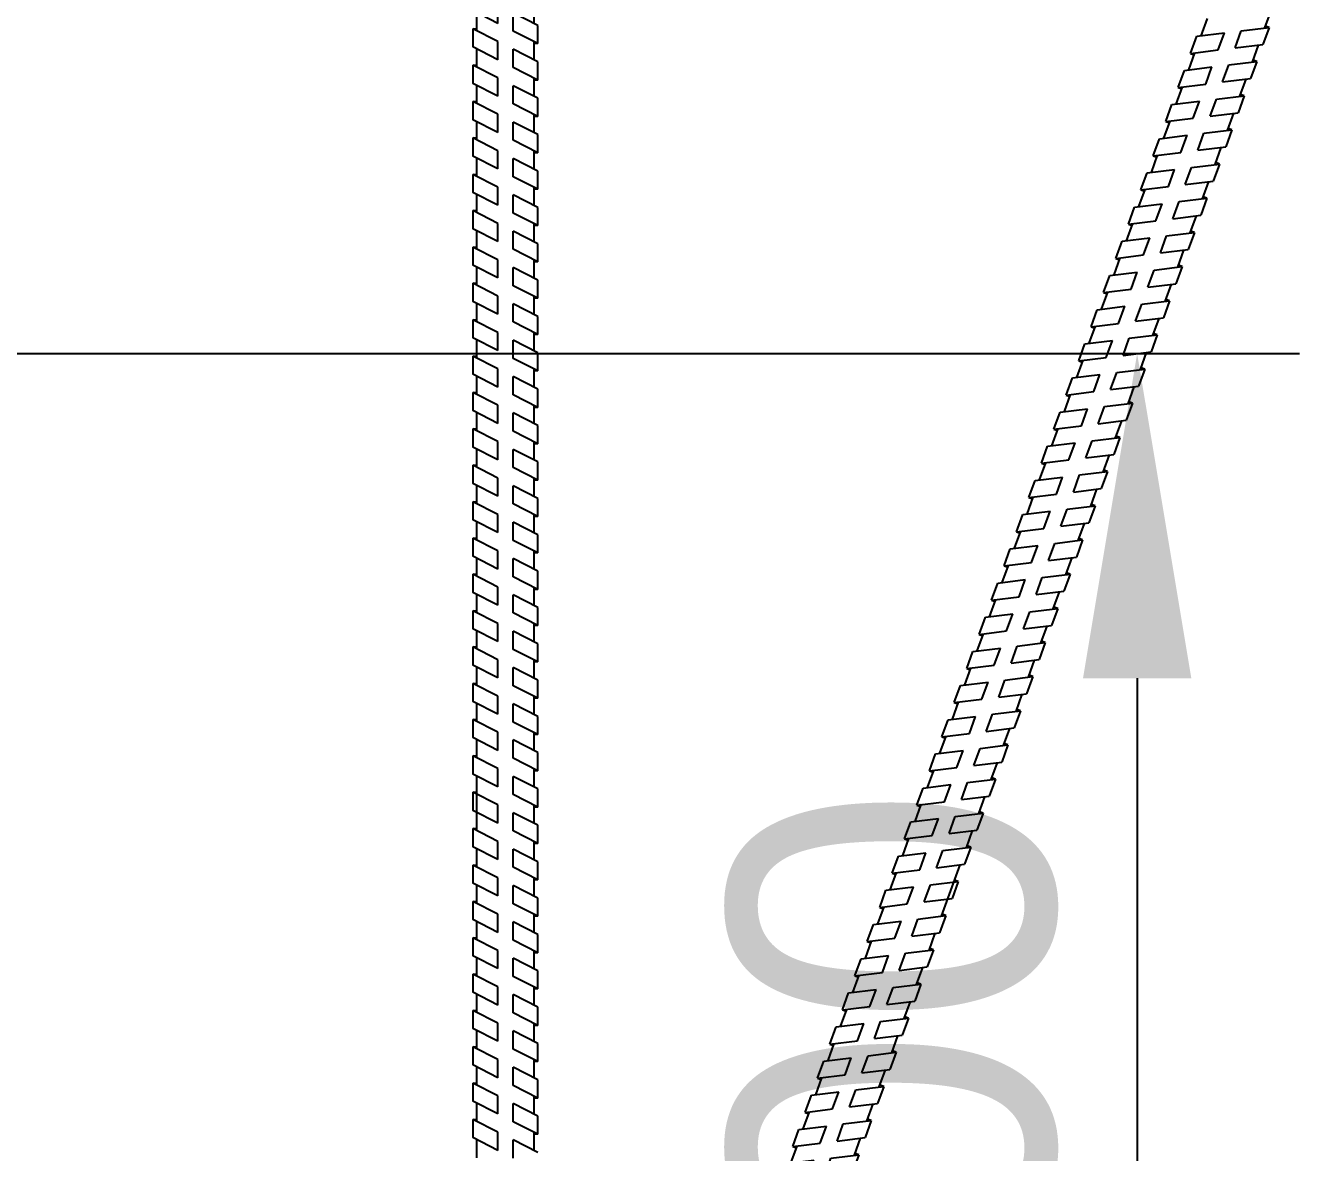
# Model space of a CAD drawing. Header units: millimetres. Extents: x -1985 to 969, y 203 to 500.
# Drawn here: x -1837.03 to -1827.22, y 436.86 to 445.53 of the extents above; entities that cross this region are included whole.
import ezdxf

# ---------------------------------------------------------------- set-up
doc = ezdxf.new("R2010")
doc.units = ezdxf.units.MM
doc.header["$PDMODE"] = 1
doc.layers.add('надписи', color=7, linetype='Continuous')
doc.layers.add('ШПАЛА', color=7, linetype='Continuous')
doc.dimstyles.new('ISO-25', dxfattribs={"dimtxt": 2.5, "dimasz": 2.5, "dimexe": 1.25, "dimexo": 0.625, "dimtad": 1, "dimdec": 0, "dimlfac": 50, "dimtxsty": 'Standard', "dimcen": 2.5, "dimadec": 0, "dimazin": 0, "dimtfac": 1, "dimtdec": 0, "dimtmove": 0, "dimatfit": 3, "dimfxl": 0, "dimarcsym": 0})

# ---------------------------------------------------------------- blocks, each defined once
blk = doc.blocks.new('Анкер витой')
at = {"color": 252}
for p, q in [((-147920.2241561252, -8753.340458650548), (-147910.5797145284, -8748.42637021081)), ((-147910.5797145284, -8748.426503329596), (-147912.0859830756, -8748.426503329596)), ((-147910.5797145284, -8748.426370210807), (-147910.5797145284, -8755.426370210816)), ((-147935.5797145284, -8761.16450644817), (-147926.0715199474, -8756.31983933039)), ((-147920.2241561252, -8760.340458650546), (-147910.5797145284, -8755.426370210815)), ((-147935.5797145285, -8768.164506448189), (-147935.5797145285, -8761.164506448189)), ((-147935.5797145284, -8768.16450644817), (-147926.0715199474, -8763.319839330386)), ((-147920.2241561252, -8767.30960467571), (-147910.5797145284, -8762.39551623598)), ((-147910.5797145284, -8762.395649354767), (-147912.0859830756, -8762.395649354767)), ((-147910.5797145284, -8762.395516235976), (-147910.5797145284, -8769.395516235985)), ((-147935.5797145284, -8768.16455097092), (-147934.0859830756, -8768.16455097092)), ((-147935.5797145284, -8775.133652473341), (-147926.0715199474, -8770.288985355557)), ((-147920.2241561252, -8774.309604675713), (-147910.5797145284, -8769.395516235985)), ((-147935.5797145285, -8782.13365247336), (-147935.5797145285, -8775.133652473356)), ((-147935.5797145284, -8782.133652473341), (-147926.0715199474, -8777.288985355564)), ((-147920.2241561252, -8781.319266402346), (-147910.5797145284, -8776.405177962619)), ((-147910.5797145284, -8776.405311081406), (-147912.0859830756, -8776.405311081406)), ((-147910.5797145284, -8776.405177962617), (-147910.5797145284, -8783.405177962624)), ((-147935.5797145284, -8782.13369699609), (-147934.0859830756, -8782.13369699609)), ((-147920.2241561252, -8788.319266402346), (-147910.5797145284, -8783.405177962624)), ((-147935.5797145284, -8789.14331419998), (-147926.0715199474, -8784.2986470822)), ((-147935.5797145285, -8796.143314199995), (-147935.5797145285, -8789.143314199997)), ((-147935.5797145284, -8796.14331419998), (-147926.0715199474, -8791.298647082192)), ((-147920.2241561252, -8795.302570661659), (-147910.5797145284, -8790.388482221928)), ((-147910.5797145284, -8790.388615340715), (-147912.0859830756, -8790.388615340715)), ((-147910.5797145284, -8790.38848222193), (-147910.5797145284, -8797.388482221933)), ((-147935.5797145284, -8796.14335872273), (-147934.0859830756, -8796.14335872273)), ((-147935.5797145284, -8803.12661845929), (-147926.0715199474, -8798.281951341509)), ((-147920.2241561252, -8802.302570661668), (-147910.5797145284, -8797.388482221933)), ((-147935.5797145285, -8810.126618459308), (-147935.5797145285, -8803.126618459308)), ((-147935.5797145284, -8810.12661845929), (-147926.0715199474, -8805.281951341512)), ((-147920.2241561252, -8809.312232388298), (-147910.5797145284, -8804.398143948567)), ((-147910.5797145284, -8804.398277067354), (-147912.0859830756, -8804.398277067354)), ((-147910.5797145284, -8804.398143948565), (-147910.5797145284, -8811.398143948572)), ((-147935.5797145284, -8810.126662982038), (-147934.0859830756, -8810.126662982038)), ((-147935.5797145284, -8817.136280185929), (-147926.0715199474, -8812.291613068146)), ((-147920.2241561252, -8816.312232388304), (-147910.5797145284, -8811.398143948572)), ((-147935.5797145285, -8824.13628018595), (-147935.5797145285, -8817.136280185941)), ((-147935.5797145284, -8824.136280185929), (-147926.0715199474, -8819.291613068146)), ((-147920.2241561252, -8823.322205774184), (-147910.5797145284, -8818.408117334448)), ((-147910.5797145284, -8818.408250453234), (-147912.0859830756, -8818.408250453234)), ((-147910.5797145284, -8818.40811733445), (-147910.5797145284, -8825.40811733446)), ((-147935.5797145284, -8824.136324708677), (-147934.0859830756, -8824.136324708677)), ((-147935.5797145284, -8831.14625357181), (-147926.0715199474, -8826.301586454021)), ((-147920.2241561252, -8830.322205774184), (-147910.5797145284, -8825.408117334453)), ((-147935.5797145285, -8838.146253571824), (-147935.5797145285, -8831.146253571831)), ((-147920.2241561252, -8837.331867500823), (-147910.5797145284, -8832.417779061087)), ((-147910.5797145284, -8832.417912179873), (-147912.0859830756, -8832.417912179873)), ((-147910.5797145284, -8832.417779061096), (-147910.5797145285, -8839.417779061094)), ((-147935.5797145284, -8838.14625357181), (-147926.0715199474, -8833.301586454028)), ((-147935.5797145284, -8838.146298094558), (-147934.0859830756, -8838.146298094558)), ((-147935.5797145284, -8845.155915298448), (-147926.0715199474, -8840.311248180667)), ((-147920.2241561252, -8844.331867500821), (-147910.5797145284, -8839.417779061092)), ((-147935.5797145285, -8852.15591529846), (-147935.5797145285, -8845.155915298465)), ((-147935.5797145284, -8852.155915298448), (-147926.0715199474, -8847.311248180671)), ((-147920.2241561252, -8851.356622439314), (-147910.5797145284, -8846.442533999589)), ((-147910.5797145284, -8846.442667118376), (-147912.0859830756, -8846.442667118376)), ((-147910.5797145285, -8846.44253399959), (-147910.5797145284, -8853.44253399959)), ((-147935.5797145284, -8852.155959821197), (-147934.0859830756, -8852.155959821197)), ((-147935.5797145284, -8859.18067023695), (-147926.0715199474, -8854.33600311917)), ((-147920.2241561252, -8858.356622439314), (-147910.5797145284, -8853.442533999594)), ((-147935.5797145285, -8866.180670236961), (-147935.5797145285, -8859.180670236965)), ((-147935.5797145284, -8866.18067023695), (-147926.0715199474, -8861.336003119166)), ((-147920.2241561252, -8865.366284165964), (-147910.5797145284, -8860.452195726228)), ((-147910.5797145284, -8860.452328845015), (-147912.0859830756, -8860.452328845015)), ((-147910.5797145284, -8860.45219572623), (-147910.5797145284, -8867.45219572624)), ((-147935.5797145284, -8866.1807147597), (-147934.0859830756, -8866.1807147597)), ((-147935.5797145284, -8873.19033196359), (-147926.0715199474, -8868.345664845809)), ((-147920.2241561252, -8872.36628416596), (-147910.5797145284, -8867.452195726233)), ((-147935.5797145285, -8880.190331963597), (-147935.5797145285, -8873.1903319636)), ((-147935.5797145284, -8880.19033196359), (-147926.0715199474, -8875.345664845809)), ((-147920.2241561252, -8879.32096029775), (-147910.5797145284, -8874.406871858018)), ((-147910.5797145284, -8874.407004976805), (-147912.0859830756, -8874.407004976805)), ((-147910.5797145284, -8874.40687185802), (-147910.5797145285, -8881.406871858024)), ((-147935.5797145284, -8880.190376486338), (-147934.0859830756, -8880.190376486338)), ((-147920.2241561252, -8886.320960297755), (-147910.5797145284, -8881.406871858024)), ((-147935.5797145284, -8887.14500809538), (-147926.0715199474, -8882.300340977597)), ((-147935.5797145285, -8894.145008095395), (-147935.5797145285, -8887.145008095387)), ((-147935.5797145284, -8894.14500809538), (-147926.0715199474, -8889.300340977601)), ((-147920.2241561252, -8893.33062202439), (-147910.5797145284, -8888.416533584657)), ((-147910.5797145284, -8888.416666703444), (-147912.0859830756, -8888.416666703444)), ((-147910.5797145285, -8888.41653358466), (-147910.5797145284, -8895.416533584674)), ((-147935.5797145284, -8894.145052618129), (-147934.0859830756, -8894.145052618129)), ((-147935.5797145284, -8901.154669822019), (-147926.0715199474, -8896.310002704235)), ((-147920.2241561252, -8900.330622024401), (-147910.5797145284, -8895.416533584663)), ((-147935.5797145285, -8908.154669822034), (-147935.5797145285, -8901.154669822026)), ((-147935.5797145284, -8908.154669822019), (-147926.0715199474, -8903.310002704238)), ((-147920.2241561252, -8907.299768049561), (-147910.5797145284, -8902.385679609828)), ((-147910.5797145284, -8902.385812728615), (-147912.0859830756, -8902.385812728615)), ((-147910.5797145285, -8902.385679609833), (-147910.5797145285, -8909.385679609839)), ((-147935.5797145284, -8908.154714344768), (-147934.0859830756, -8908.154714344768)), ((-147935.5797145284, -8915.12381584719), (-147926.0715199474, -8910.279148729402)), ((-147920.2241561252, -8914.299768049561), (-147910.5797145284, -8909.385679609833)), ((-147935.5797145285, -8922.123815847197), (-147935.5797145285, -8915.123815847202)), ((-147920.2241561252, -8921.309429776198), (-147910.5797145284, -8916.395341336467)), ((-147910.5797145284, -8916.395474455254), (-147912.0859830756, -8916.395474455254)), ((-147910.5797145285, -8916.395341336476), (-147910.5797145285, -8923.395341336483)), ((-147935.5797145284, -8922.12381584719), (-147926.0715199474, -8917.279148729405)), ((-147935.5797145284, -8922.123860369938), (-147934.0859830756, -8922.123860369938)), ((-147935.5797145284, -8929.133477573829), (-147926.0715199474, -8924.288810456044)), ((-147920.2241561252, -8928.3094297762), (-147910.5797145284, -8923.395341336472)), ((-147935.5797145285, -8936.13347757384), (-147935.5797145285, -8929.13347757384)), ((-147920.2241561252, -8935.324612323686), (-147910.5797145284, -8930.410523883957)), ((-147910.5797145284, -8930.410657002743), (-147912.0859830756, -8930.410657002743)), ((-147910.5797145285, -8930.410523883966), (-147910.5797145285, -8937.41052388397)), ((-147935.5797145284, -8936.133477573829), (-147926.0715199474, -8931.28881045605)), ((-147935.5797145284, -8936.133522096578), (-147934.0859830756, -8936.133522096578)), ((-147935.5797145284, -8943.148660121318), (-147926.0715199474, -8938.303993003534)), ((-147920.2241561252, -8942.324612323688), (-147910.5797145284, -8937.410523883962)), ((-147935.5797145285, -8950.148660121326), (-147935.5797145285, -8943.148660121326)), ((-147935.5797145284, -8950.148660121318), (-147926.0715199474, -8945.303993003534)), ((-147920.2241561252, -8949.334274050321), (-147910.5797145284, -8944.420185610596)), ((-147910.5797145284, -8944.420318729382), (-147912.0859830756, -8944.420318729382)), ((-147910.5797145285, -8944.420185610601), (-147910.5797145285, -8951.420185610608)), ((-147935.5797145284, -8950.148704644067), (-147934.0859830756, -8950.148704644067)), ((-147935.5797145284, -8957.158321847957), (-147926.0715199474, -8952.313654730167)), ((-147920.2241561252, -8956.334274050327), (-147910.5797145284, -8951.420185610601)), ((-147935.5797145285, -8964.158321847968), (-147935.5797145285, -8957.158321847963)), ((-147935.5797145284, -8964.158321847957), (-147926.0715199474, -8959.313654730175)), ((-147920.2241561252, -8963.344247436205), (-147910.5797145284, -8958.430158996476)), ((-147910.5797145284, -8958.430292115263), (-147912.0859830756, -8958.430292115263)), ((-147910.5797145285, -8958.430158996482), (-147910.5797145285, -8965.430158996487)), ((-147935.5797145284, -8964.158366370706), (-147934.0859830756, -8964.158366370706)), ((-147920.2241561252, -8970.34424743621), (-147910.5797145284, -8965.430158996482)), ((-147935.5797145284, -8971.168295233838), (-147926.0715199474, -8966.323628116053)), ((-147935.5797145285, -8978.168295233845), (-147935.5797145285, -8971.168295233849)), ((-147935.5797145284, -8978.168295233838), (-147926.0715199474, -8973.323628116055)), ((-147920.2241561252, -8977.353909162846), (-147910.5797145284, -8972.439820723115)), ((-147910.5797145284, -8972.439953841902), (-147912.0859830756, -8972.439953841902)), ((-147910.5797145285, -8972.439820723124), (-147910.5797145285, -8979.439820723132)), ((-147935.5797145284, -8978.168339756587), (-147934.0859830756, -8978.168339756587)), ((-147920.2241561252, -8984.353909162848), (-147910.5797145284, -8979.43982072312)), ((-147935.5797145284, -8985.177956960477), (-147926.0715199474, -8980.333289842692)), ((-147935.5797145285, -8992.177956960486), (-147935.5797145285, -8985.177956960486)), ((-147935.5797145284, -8992.177956960477), (-147926.0715199474, -8987.33328984269)), ((-147920.2241561252, -8991.378664101347), (-147910.5797145284, -8986.464575661617)), ((-147910.5797145284, -8986.464708780404), (-147912.0859830756, -8986.464708780404)), ((-147910.5797145285, -8986.464575661625), (-147910.5797145285, -8993.46457566163)), ((-147935.5797145284, -8992.178001483226), (-147934.0859830756, -8992.178001483226)), ((-147935.5797145284, -8999.202711898979), (-147926.0715199474, -8994.358044781191)), ((-147920.2241561252, -8998.37866410135), (-147910.5797145284, -8993.464575661623)), ((-147935.5797145285, -9006.202711898992), (-147935.5797145285, -8999.202711898986)), ((-147935.5797145284, -9006.202711898979), (-147926.0715199474, -9001.358044781198)), ((-147920.2241561252, -9005.388325827982), (-147910.5797145284, -9000.474237388256)), ((-147910.5797145284, -9000.474370507043), (-147912.0859830756, -9000.474370507043)), ((-147910.5797145285, -9000.474237388262), (-147910.5797145285, -9007.47423738827)), ((-147935.5797145284, -9006.202756421728), (-147934.0859830756, -9006.202756421728)), ((-147935.5797145284, -9013.212373625618), (-147926.0715199474, -9008.367706507834)), ((-147920.2241561252, -9012.388325827978), (-147910.5797145284, -9007.474237388262)), ((-147935.5797145285, -9020.212373625625), (-147935.5797145285, -9013.212373625629)), ((-147920.2241561252, -9019.343001959773), (-147910.5797145284, -9014.428913520047)), ((-147910.5797145284, -9014.429046638834), (-147912.0859830756, -9014.429046638834)), ((-147910.5797145285, -9014.428913520056), (-147910.5797145285, -9021.42891352006)), ((-147935.5797145284, -9020.212373625618), (-147926.0715199474, -9015.367706507835)), ((-147935.5797145284, -9020.212418148367), (-147934.0859830756, -9020.212418148367)), ((-147935.5797145284, -9027.167049757409), (-147926.0715199474, -9022.322382639628)), ((-147920.2241561252, -9026.343001959773), (-147910.5797145284, -9021.428913520052)), ((-147935.5797145285, -9034.167049757418), (-147935.5797145285, -9027.167049757421)), ((-147920.2241561252, -9033.352663686406), (-147910.5797145284, -9028.438575246686)), ((-147910.5797145284, -9028.438708365473), (-147912.0859830756, -9028.438708365473)), ((-147910.5797145285, -9028.438575246691), (-147910.5797145285, -9035.438575246695)), ((-147935.5797145284, -9034.167049757409), (-147926.0715199474, -9029.322382639632)), ((-147935.5797145284, -9034.167094280157), (-147934.0859830756, -9034.167094280157)), ((-147935.5797145284, -9041.176711484048), (-147926.0715199474, -9036.332044366265)), ((-147920.2241561252, -9040.352663686412), (-147910.5797145284, -9035.438575246691)), ((-147935.5797145285, -9048.176711484057), (-147935.5797145285, -9041.176711484055)), ((-147935.5797145284, -9048.176711484048), (-147926.0715199474, -9043.332044366267)), ((-147920.2241561252, -9047.321809711575), (-147910.5797145284, -9042.407721271857)), ((-147910.5797145284, -9042.407854390643), (-147912.0859830756, -9042.407854390643)), ((-147910.5797145285, -9042.407721271857), (-147910.5797145284, -9049.407721271862)), ((-147935.5797145284, -9048.176756006796), (-147934.0859830756, -9048.176756006796)), ((-147935.5797145284, -9055.145857509218), (-147926.0715199474, -9050.301190391436)), ((-147920.2241561252, -9054.321809711579), (-147910.5797145284, -9049.407721271862)), ((-147935.5797145285, -9062.14585750922), (-147935.5797145285, -9055.145857509226)), ((-147935.5797145284, -9062.145857509218), (-147926.0715199474, -9057.301190391434)), ((-147920.2241561252, -9061.331471438214), (-147910.5797145284, -9056.417382998496)), ((-147910.5797145284, -9056.417516117283), (-147912.0859830756, -9056.417516117283)), ((-147910.5797145284, -9056.417382998497), (-147910.5797145284, -9063.417382998505)), ((-147935.5797145284, -9062.145902031967), (-147934.0859830756, -9062.145902031967)), ((-147920.2241561252, -9068.331471438221), (-147910.5797145284, -9063.417382998501)), ((-147935.5797145284, -9069.155519235857), (-147926.0715199474, -9064.310852118073)), ((-147935.5797145285, -9076.155519235863), (-147935.5797145285, -9069.155519235863)), ((-147935.5797145284, -9076.155519235857), (-147926.0715199474, -9071.310852118077)), ((-147920.2241561252, -9075.220209378936), (-147910.5797145284, -9070.306120939213)), ((-147910.5797145284, -9070.306254058), (-147912.0859830756, -9070.306254058)), ((-147910.5797145284, -9070.306120939216), (-147910.5797145284, -9077.306120939222)), ((-147935.5797145284, -9076.155563758606), (-147934.0859830756, -9076.155563758606)), ((-147935.5797145284, -9083.044257176574), (-147926.0715199474, -9078.199590058792)), ((-147920.2241561252, -9082.220209378936), (-147910.5797145284, -9077.306120939218)), ((-147935.5797145285, -9090.04425717658), (-147935.5797145285, -9083.044257176582)), ((-147935.5797145284, -9090.044257176574), (-147926.0715199474, -9085.19959005879)), ((-147920.2241561252, -9089.22987110557), (-147910.5797145284, -9084.315782665852)), ((-147910.5797145284, -9084.315915784638), (-147912.0859830756, -9084.315915784638)), ((-147910.5797145284, -9084.31578266585), (-147910.5797145284, -9091.315782665857)), ((-147935.5797145284, -9090.044301699323), (-147934.0859830756, -9090.044301699323)), ((-147935.5797145284, -9097.053918903213), (-147926.0715199474, -9092.209251785425)), ((-147920.2241561252, -9096.229871105576), (-147910.5797145284, -9091.315782665857)), ((-147935.5797145285, -9104.053918903215), (-147935.5797145285, -9097.053918903219)), ((-147935.5797145284, -9104.053918903213), (-147926.0715199474, -9099.20925178543)), ((-147920.2241561252, -9103.23984449145), (-147910.5797145284, -9098.325756051732)), ((-147910.5797145284, -9098.325889170519), (-147912.0859830756, -9098.325889170519)), ((-147910.5797145284, -9098.32575605173), (-147910.5797145284, -9105.325756051734)), ((-147935.5797145284, -9104.053963425962), (-147934.0859830756, -9104.053963425962)), ((-147935.5797145284, -9111.063892289094), (-147926.0715199474, -9106.21922517131)), ((-147920.2241561252, -9110.239844491454), (-147910.5797145284, -9105.325756051738)), ((-147935.5797145284, -9118.0638922891), (-147935.5797145285, -9111.063892289098)), ((-147920.2241561252, -9117.249506218093), (-147910.5797145284, -9112.335417778371)), ((-147910.5797145284, -9112.335550897158), (-147912.0859830756, -9112.335550897158)), ((-147910.5797145284, -9112.33541777837), (-147910.5797145284, -9119.335417778373)), ((-147935.5797145284, -9118.063892289094), (-147926.0715199474, -9113.219225171313)), ((-147935.5797145284, -9118.063936811843), (-147934.0859830756, -9118.063936811843)), ((-147935.5797145284, -9125.073554015733), (-147926.0715199474, -9120.228886897952)), ((-147920.2241561252, -9124.249506218093), (-147910.5797145284, -9119.335417778377)), ((-147935.5797145285, -9132.073554015737), (-147935.5797145284, -9125.073554015737)), ((-147935.5797145284, -9132.073554015733), (-147926.0715199474, -9127.228886897949)), ((-147920.2241561252, -9131.274261156592), (-147910.5797145284, -9126.360172716873)), ((-147910.5797145284, -9126.36030583566), (-147912.0859830756, -9126.36030583566)), ((-147910.5797145284, -9126.360172716873), (-147910.5797145284, -9133.36017271688)), ((-147935.5797145284, -9132.073598538482), (-147934.0859830756, -9132.073598538482)), ((-147935.5797145284, -9139.098308954235), (-147926.0715199474, -9134.25364183645)), ((-147920.2241561252, -9138.2742611566), (-147910.5797145284, -9133.360172716879)), ((-147935.5797145285, -9146.098308954246), (-147935.5797145285, -9139.09830895424)), ((-147935.5797145284, -9146.098308954235), (-147926.0715199474, -9141.253641836458)), ((-147920.2241561252, -9145.28392288323), (-147910.5797145284, -9140.369834443512)), ((-147910.5797145284, -9140.3699675623), (-147912.0859830756, -9140.3699675623)), ((-147910.5797145284, -9140.36983444351), (-147910.5797145284, -9147.369834443518)), ((-147935.5797145284, -9146.098353476984), (-147934.0859830756, -9146.098353476984)), ((-147935.5797145284, -9153.107970680874), (-147926.0715199474, -9148.263303563093)), ((-147920.2241561252, -9152.28392288323), (-147910.5797145284, -9147.369834443518)), ((-147935.5797145285, -9160.10797068088), (-147935.5797145285, -9153.107970680881)), ((-147935.5797145284, -9160.107970680874), (-147926.0715199474, -9155.263303563093)), ((-147920.2241561252, -9159.238599015023), (-147910.5797145284, -9154.324510575303)), ((-147910.5797145284, -9154.32464369409), (-147912.0859830756, -9154.32464369409)), ((-147910.5797145284, -9154.324510575305), (-147910.5797145284, -9161.324510575309)), ((-147935.5797145284, -9160.108015203623), (-147934.0859830756, -9160.108015203623)), ((-147920.2241561252, -9166.238599015025), (-147910.5797145284, -9161.324510575309)), ((-147935.5797145284, -9167.062646812665), (-147926.0715199474, -9162.217979694888)), ((-147935.5797145284, -9174.062646812676), (-147935.5797145285, -9167.062646812672)), ((-147935.5797145284, -9174.062646812665), (-147926.0715199474, -9169.217979694884)), ((-147920.2241561252, -9173.248260741657), (-147910.5797145284, -9168.334172301942)), ((-147910.5797145284, -9168.334305420729), (-147912.0859830756, -9168.334305420729)), ((-147910.5797145284, -9168.334172301944), (-147910.5797145284, -9175.33417230195)), ((-147935.5797145284, -9174.062691335414), (-147934.0859830756, -9174.062691335414)), ((-147935.5797145284, -9181.072308539304), (-147926.0715199474, -9176.227641421516)), ((-147920.2241561252, -9180.248260741668), (-147910.5797145284, -9175.334172301948)), ((-147935.5797145285, -9188.072308539315), (-147935.5797145284, -9181.072308539307)), ((-147935.5797145284, -9188.072308539304), (-147926.0715199474, -9183.227641421523)), ((-147920.2241561252, -9187.217406766833), (-147910.5797145284, -9182.303318327113)), ((-147910.5797145284, -9182.3034514459), (-147912.0859830756, -9182.3034514459)), ((-147910.5797145284, -9182.30331832711), (-147910.5797145284, -9189.303318327115)), ((-147935.5797145284, -9188.072353062053), (-147934.0859830756, -9188.072353062053)), ((-147935.5797145284, -9195.041454564474), (-147926.0715199474, -9190.19678744669)), ((-147920.2241561252, -9194.217406766835), (-147910.5797145284, -9189.303318327118)), ((-147935.5797145285, -9202.041454564482), (-147935.5797145285, -9195.041454564485)), ((-147935.5797145284, -9202.041454564474), (-147926.0715199474, -9197.196787446686)), ((-147920.2241561252, -9201.227068493474), (-147910.5797145284, -9196.312980053752)), ((-147910.5797145284, -9196.313113172539), (-147912.0859830756, -9196.313113172539)), ((-147910.5797145284, -9196.31298005375), (-147910.5797145284, -9203.312980053757)), ((-147935.5797145284, -9202.041499087223), (-147934.0859830756, -9202.041499087223)), ((-147935.5797145284, -9209.051116291113), (-147926.0715199474, -9204.206449173329)), ((-147920.2241561252, -9208.227068493477), (-147910.5797145284, -9203.312980053757)), ((-147935.5797145285, -9216.051116291128), (-147935.5797145285, -9209.051116291119)), ((-147920.2241561252, -9215.205208113908), (-147910.5797145284, -9210.291119674186)), ((-147910.5797145284, -9210.291252792973), (-147912.0859830756, -9210.291252792973)), ((-147910.5797145284, -9210.291119674184), (-147910.5797145284, -9217.291119674199)), ((-147935.5797145284, -9216.051116291113), (-147926.0715199474, -9211.20644917333)), ((-147935.5797145284, -9216.051160813862), (-147934.0859830756, -9216.051160813862)), ((-147935.5797145284, -9223.029255911548), (-147926.0715199474, -9218.184588793758)), ((-147920.2241561252, -9222.205208113917), (-147910.5797145284, -9217.291119674192)), ((-147935.5797145285, -9230.029255911555), (-147935.5797145285, -9223.029255911553)), ((-147935.5797145284, -9230.029255911548), (-147926.0715199474, -9225.184588793763)), ((-147920.2241561252, -9229.214869840547), (-147910.5797145284, -9224.300781400825)), ((-147910.5797145284, -9224.300914519612), (-147912.0859830756, -9224.300914519612)), ((-147910.5797145284, -9224.30078140083), (-147910.5797145285, -9231.30078140083)), ((-147935.5797145284, -9230.029300434297), (-147934.0859830756, -9230.029300434297)), ((-147935.5797145284, -9237.038917638187), (-147926.0715199474, -9232.194250520399)), ((-147920.2241561252, -9236.214869840554), (-147910.5797145284, -9231.30078140083))]:
    blk.add_line(p, q, dxfattribs=at)
at = {"layer": 'ШПАЛА', "color": 252}
for p, q in [((-147912.0859830756, -8749.193852369383), (-147912.0859830756, -8742.184190642747)), ((-147934.0859830756, -8760.403412258267), (-147934.0859830756, -8753.393750531624)), ((-147920.2241561252, -8760.34045865054), (-147920.2241561252, -8753.340458650546)), ((-147926.0715199474, -8763.31983933039), (-147926.0715199474, -8756.319839330386)), ((-147912.0859830756, -8763.16299839455), (-147912.0859830756, -8756.193852369384)), ((-147934.0859830757, -8774.372558283436), (-147934.0859830756, -8767.403412258267)), ((-147920.2241561252, -8774.309604675713), (-147920.2241561252, -8767.309604675707)), ((-147926.0715199474, -8777.28898535556), (-147926.0715199474, -8770.288985355557)), ((-147912.0859830756, -8777.172660121192), (-147912.0859830756, -8770.162998394557)), ((-147934.0859830757, -8788.38222001008), (-147934.0859830757, -8781.37255828344)), ((-147920.2241561252, -8788.319266402355), (-147920.2241561252, -8781.319266402348)), ((-147926.0715199474, -8791.2986470822), (-147926.0715199474, -8784.298647082194)), ((-147912.0859830756, -8791.155964380503), (-147912.0859830756, -8784.172660121196)), ((-147934.0859830757, -8802.365524269395), (-147934.0859830757, -8795.38222001008)), ((-147926.0715199474, -8805.281951341505), (-147926.0715199474, -8798.281951341512)), ((-147920.2241561252, -8802.302570661665), (-147920.2241561252, -8795.302570661666)), ((-147912.0859830756, -8805.165626107137), (-147912.0859830756, -8798.155964380505)), ((-147934.0859830757, -8816.375185996032), (-147934.0859830757, -8809.365524269393)), ((-147926.0715199474, -8819.291613068153), (-147926.0715199474, -8812.291613068139)), ((-147920.2241561252, -8816.312232388304), (-147920.2241561252, -8809.312232388294)), ((-147912.0859830756, -8819.175599493019), (-147912.0859830756, -8812.165626107144)), ((-147934.0859830757, -8830.385159381909), (-147934.0859830757, -8823.375185996036)), ((-147926.0715199474, -8833.30158645403), (-147926.0715199474, -8826.301586454028)), ((-147920.2241561252, -8830.322205774179), (-147920.2241561252, -8823.322205774184)), ((-147912.0859830756, -8833.18526121966), (-147912.0859830756, -8826.175599493023)), ((-147934.0859830757, -8844.394821108552), (-147934.0859830757, -8837.38515938191)), ((-147920.2241561252, -8844.331867500821), (-147920.2241561252, -8837.33186750082)), ((-147926.0715199474, -8847.311248180664), (-147926.0715199474, -8840.311248180671)), ((-147912.0859830756, -8847.210016158162), (-147912.0859830756, -8840.18526121966)), ((-147934.0859830757, -8858.419576047054), (-147934.0859830757, -8851.39482110855)), ((-147920.2241561252, -8858.356622439314), (-147920.2241561252, -8851.356622439314)), ((-147926.0715199474, -8861.33600311917), (-147926.0715199474, -8854.33600311917)), ((-147912.0859830756, -8861.219677884797), (-147912.0859830756, -8854.210016158166)), ((-147934.0859830757, -8872.429237773693), (-147934.0859830757, -8865.419576047052)), ((-147920.2241561252, -8872.36628416596), (-147920.2241561252, -8865.366284165959)), ((-147926.0715199474, -8875.34566484581), (-147926.0715199474, -8868.345664845809)), ((-147912.0859830756, -8875.174354016586), (-147912.0859830756, -8868.219677884801)), ((-147934.0859830757, -8886.383913905482), (-147934.0859830757, -8879.429237773693)), ((-147920.2241561252, -8886.32096029776), (-147920.2241561252, -8879.320960297746)), ((-147926.0715199474, -8889.300340977597), (-147926.0715199474, -8882.3003409776)), ((-147912.0859830756, -8889.184015743223), (-147912.0859830756, -8882.174354016595)), ((-147934.0859830757, -8900.393575632119), (-147934.0859830757, -8893.383913905487)), ((-147926.0715199474, -8903.310002704236), (-147926.0715199474, -8896.310002704233)), ((-147920.2241561252, -8900.330622024394), (-147920.2241561252, -8893.33062202439)), ((-147912.0859830756, -8903.153161768403), (-147912.0859830756, -8896.184015743234)), ((-147934.0859830757, -8914.362721657293), (-147934.0859830757, -8907.393575632124)), ((-147926.0715199474, -8917.279148729403), (-147926.0715199474, -8910.279148729402)), ((-147920.2241561252, -8914.29976804956), (-147920.2241561252, -8907.299768049557)), ((-147912.0859830756, -8917.16282349504), (-147912.0859830756, -8910.153161768403)), ((-147934.0859830757, -8928.372383383932), (-147934.0859830757, -8921.36272165729)), ((-147920.2241561252, -8928.309429776202), (-147920.2241561252, -8921.309429776196)), ((-147926.0715199474, -8931.288810456046), (-147926.0715199474, -8924.28881045604)), ((-147912.0859830756, -8931.17800604253), (-147912.0859830756, -8924.162823495051)), ((-147934.0859830757, -8942.387565931422), (-147934.0859830757, -8935.372383383934)), ((-147920.2241561252, -8942.324612323686), (-147920.2241561252, -8935.324612323686)), ((-147926.0715199474, -8945.303993003534), (-147926.0715199474, -8938.30399300353)), ((-147912.0859830756, -8945.187667769165), (-147912.0859830756, -8938.178006042534)), ((-147934.0859830757, -8956.397227658059), (-147934.0859830757, -8949.387565931422)), ((-147920.2241561252, -8956.334274050329), (-147920.2241561252, -8949.33427405032)), ((-147926.0715199474, -8959.313654730171), (-147926.0715199474, -8952.31365473017)), ((-147912.0859830756, -8959.19764115505), (-147912.0859830756, -8952.187667769176)), ((-147934.0859830757, -8970.407201043945), (-147934.0859830757, -8963.39722765806)), ((-147920.2241561252, -8970.344247436205), (-147920.2241561252, -8963.344247436205)), ((-147926.0715199474, -8973.32362811605), (-147926.0715199474, -8966.32362811605)), ((-147912.0859830756, -8973.207302881689), (-147912.0859830756, -8966.19764115505)), ((-147934.0859830757, -8984.41686277058), (-147934.0859830757, -8977.407201043941)), ((-147920.2241561252, -8984.353909162848), (-147920.2241561252, -8977.353909162843)), ((-147912.0859830756, -8987.232057820189), (-147912.0859830756, -8980.207302881698)), ((-147926.0715199474, -8987.333289842696), (-147926.0715199474, -8980.333289842689)), ((-147934.0859830757, -8998.441617709086), (-147934.0859830757, -8991.416862770584)), ((-147926.0715199474, -9001.358044781198), (-147926.0715199474, -8994.358044781191)), ((-147920.2241561252, -8998.378664101347), (-147920.2241561252, -8991.378664101343)), ((-147912.0859830756, -9001.241719546832), (-147912.0859830756, -8994.232057820198)), ((-147934.0859830757, -9012.451279435727), (-147934.0859830757, -9005.441617709088)), ((-147926.0715199474, -9015.36770650784), (-147926.0715199474, -9008.367706507834)), ((-147920.2241561252, -9012.388325827982), (-147920.2241561252, -9005.388325827978)), ((-147912.0859830756, -9015.19639567862), (-147912.0859830756, -9008.241719546835)), ((-147934.0859830757, -9026.40595556752), (-147934.0859830757, -9019.451279435723)), ((-147920.2241561252, -9026.34300195977), (-147920.2241561252, -9019.343001959769)), ((-147926.0715199474, -9029.322382639624), (-147926.0715199474, -9022.322382639632)), ((-147912.0859830756, -9029.206057405258), (-147912.0859830756, -9022.196395678624)), ((-147934.0859830757, -9040.415617294155), (-147934.0859830757, -9033.405955567516)), ((-147920.2241561252, -9040.352663686412), (-147920.2241561252, -9033.352663686406)), ((-147926.0715199474, -9043.332044366265), (-147926.0715199474, -9036.33204436626)), ((-147912.0859830756, -9043.175203430426), (-147912.0859830756, -9036.206057405265)), ((-147934.0859830757, -9054.384763319325), (-147934.0859830757, -9047.415617294158)), ((-147920.2241561252, -9054.321809711579), (-147920.2241561252, -9047.321809711579)), ((-147926.0715199474, -9057.30119039143), (-147926.0715199474, -9050.301190391432)), ((-147912.0859830756, -9057.18486515707), (-147912.0859830756, -9050.17520343043)), ((-147934.0859830757, -9068.394425045964), (-147934.0859830757, -9061.384763319325)), ((-147920.2241561252, -9068.331471438221), (-147920.2241561252, -9061.331471438216)), ((-147926.0715199474, -9071.310852118075), (-147926.0715199474, -9064.31085211807)), ((-147912.0859830756, -9071.07360309779), (-147912.0859830756, -9064.184865157074)), ((-147934.0859830757, -9082.283162986687), (-147934.0859830757, -9075.394425045968)), ((-147926.0715199474, -9085.199590058792), (-147926.0715199474, -9078.19959005879)), ((-147920.2241561252, -9082.220209378938), (-147920.2241561252, -9075.220209378935)), ((-147912.0859830756, -9085.083264824421), (-147912.0859830756, -9078.07360309779)), ((-147934.0859830757, -9096.29282471332), (-147934.0859830757, -9089.283162986683)), ((-147926.0715199474, -9099.209251785434), (-147926.0715199474, -9092.209251785423)), ((-147920.2241561252, -9096.229871105574), (-147920.2241561252, -9089.229871105572)), ((-147912.0859830756, -9113.102899936945), (-147912.0859830756, -9092.083264824425)), ((-147934.0859830757, -9110.302798099201), (-147934.0859830757, -9103.292824713322)), ((-147926.0715199474, -9113.21922517131), (-147926.0715199474, -9106.219225171313)), ((-147920.2241561252, -9110.239844491447), (-147920.2241561252, -9103.239844491454)), ((-147934.0859830757, -9124.31245982584), (-147934.0859830757, -9117.302798099197)), ((-147920.2241561252, -9124.24950621809), (-147920.2241561252, -9117.24950621809)), ((-147926.0715199474, -9127.22888689795), (-147926.0715199474, -9120.228886897952)), ((-147912.0859830756, -9127.127654875445), (-147912.0859830756, -9120.102899936945)), ((-147934.0859830757, -9138.337214764342), (-147934.0859830757, -9131.31245982584)), ((-147920.2241561252, -9138.274261156597), (-147920.2241561252, -9131.274261156594)), ((-147926.0715199474, -9141.253641836458), (-147926.0715199474, -9134.253641836458)), ((-147912.0859830756, -9141.137316602088), (-147912.0859830756, -9134.127654875454)), ((-147934.0859830757, -9152.34687649098), (-147934.0859830757, -9145.337214764346)), ((-147920.2241561252, -9152.283922883234), (-147920.2241561252, -9145.283922883234)), ((-147926.0715199474, -9155.26330356309), (-147926.0715199474, -9148.263303563093)), ((-147912.0859830756, -9155.09199273388), (-147912.0859830756, -9148.13731660209)), ((-147934.0859830757, -9166.30155262277), (-147934.0859830757, -9159.346876490978)), ((-147920.2241561252, -9166.238599015025), (-147920.2241561252, -9159.238599015025)), ((-147926.0715199474, -9169.21797969488), (-147926.0715199474, -9162.217979694884)), ((-147912.0859830756, -9169.10165446051), (-147912.0859830756, -9162.091992733884)), ((-147934.0859830757, -9180.311214349404), (-147934.0859830757, -9173.30155262277)), ((-147926.0715199474, -9183.22764142152), (-147926.0715199474, -9176.227641421516)), ((-147920.2241561252, -9180.248260741668), (-147920.2241561252, -9173.248260741664)), ((-147912.0859830756, -9183.070800485686), (-147912.0859830756, -9176.101654460515)), ((-147934.0859830757, -9194.280360374578), (-147934.0859830757, -9187.311214349407)), ((-147926.0715199474, -9197.19678744669), (-147926.0715199474, -9190.196787446686)), ((-147920.2241561252, -9194.217406766833), (-147920.2241561252, -9187.217406766831)), ((-147912.0859830756, -9197.080462212321), (-147912.0859830756, -9190.070800485684)), ((-147934.0859830757, -9208.290022101211), (-147934.0859830757, -9201.280360374574)), ((-147926.0715199474, -9211.206449173327), (-147926.0715199474, -9204.206449173329)), ((-147920.2241561252, -9208.227068493485), (-147920.2241561252, -9201.22706849347)), ((-147912.0859830756, -9211.058601832756), (-147912.0859830756, -9204.080462212329)), ((-147934.0859830757, -9222.268161721648), (-147934.0859830757, -9215.290022101217)), ((-147920.2241561252, -9222.205208113915), (-147920.2241561252, -9215.205208113912)), ((-147926.0715199474, -9225.184588793763), (-147926.0715199474, -9218.184588793756)), ((-147912.0859830756, -9225.068263559395), (-147912.0859830756, -9218.058601832765)), ((-147934.0859830757, -9236.277823448294), (-147934.0859830757, -9229.268161721651)), ((-147920.2241561252, -9236.214869840558), (-147920.2241561252, -9229.21486984055)), ((-147926.0715199474, -9239.19425052041), (-147926.0715199474, -9232.1942505204)), ((-147912.0859830756, -9239.078236945277), (-147912.0859830756, -9232.068263559404))]:
    blk.add_line(p, q, dxfattribs=at)
blk = doc.blocks.new('*D126')
at = {"layer": 'Defpoints', "color": 0}
for p in [(-1874.20825760494, 443.0081948836432), (-1854.179069649829, 430.7774020993288), (-1828.46894967145, 430.7774020993288)]:
    blk.add_point(p, dxfattribs=at)
at = {"layer": 'надписи', "color": 0, "lineweight": -2}
for p, q in [((-1873.58325760494, 443.0081948836432), (-1827.21894967145, 443.0081948836432)), ((-1828.46894967145, 440.5081948836432), (-1828.46894967145, 433.2774020993288)), ((-1853.554069649829, 430.7774020993288), (-1827.21894967145, 430.7774020993288))]:
    blk.add_line(p, q, dxfattribs=at)
at = {"layer": 'надписи', "color": 0}
for points in [[(-1828.885616338117, 440.5081948836432), (-1828.052283004784, 440.5081948836432), (-1828.46894967145, 443.0081948836432)], [(-1828.885616338117, 433.2774020993288), (-1828.052283004784, 433.2774020993288), (-1828.46894967145, 430.7774020993288)]]:
    blk.add_solid(points, dxfattribs=at)
at = {"layer": 'надписи', "color": 0, "insert": (-1830.34394967145, 436.8927984914857), "char_height": 2.5, "attachment_point": 5, "rotation": 90}
blk.add_mtext('700', dxfattribs=at)

msp = doc.modelspace()

# ---------------------------------------------------------------- block references
at = {"extrusion": (0, 0, -1), "xscale": 0.01999999999998181, "yscale": 0.01999999999998181, "zscale": -0.02}
msp.add_blockref('Анкер витой', (4791.794528481871, 621.5964539879083), dxfattribs=at)
at = {"extrusion": (0, 0, -1), "xscale": -0.0199999999999973, "yscale": 0.01999999999998181, "zscale": -0.02, "rotation": 20.00000000026971}
msp.add_blockref('Анкер витой', (-1012.199732977501, -401.8321030640486), dxfattribs=at)

# ---------------------------------------------------------------- dimensions: what is measured, and where the dimension line sits
at = {"layer": 'надписи', "color": 244}
dim = msp.add_linear_dim(base=(-1828.46894967145, 430.7774020993288), p1=(-1874.20825760494, 443.0081948836432), p2=(-1854.179069649829, 430.7774020993288), angle=90, text='700', dimstyle='ISO-25', dxfattribs=at)
dim.commit()
dim.dimension.update_dxf_attribs({"geometry": '*D126', "text_midpoint": (-1830.34394967145, 436.8927984914857)})

doc.saveas('drawing.dxf')
